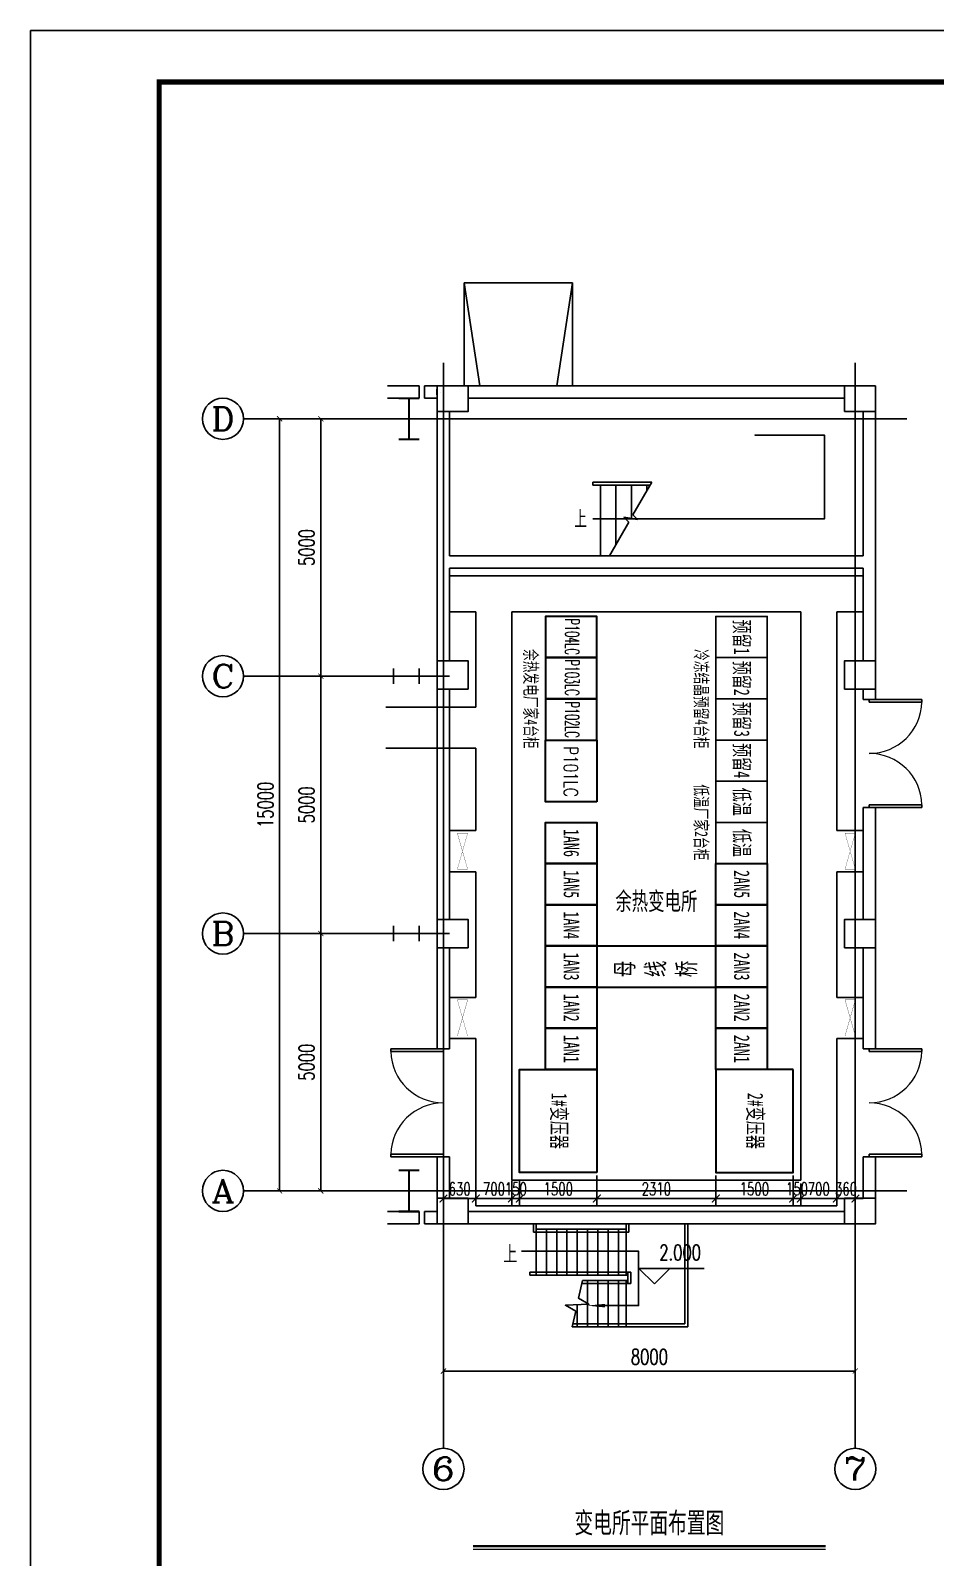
# Model space of a CAD drawing. Header units: millimetres. Extents: x -24326 to 675674, y 148048 to 606396.
# Drawn here: x 595974 to 613550, y 179384 to 209048 of the extents above; entities that cross this region are included whole.
import ezdxf
from ezdxf.enums import TextEntityAlignment as Align

# ---------------------------------------------------------------- set-up
doc = ezdxf.new("R2010")
doc.units = ezdxf.units.MM
doc.linetypes.add('常规', pattern=[20, 10, 0, 10])
for name, color, linetype in [('0-RED', 1, 'Continuous'), ('0-YELLOW', 2, 'Continuous'), ('AXIS', 3, 'Continuous'), ('AXIS_TEXT', 7, 'Continuous'), ('COLUMN', 9, 'Continuous'), ('DIM_ELEV', 3, 'Continuous'), ('DIM_SYMB', 3, 'Continuous'), ('DOOR_FIRE', 4, 'Continuous'), ('DOTE', 1, 'Continuous'), ('PUB_SYMB', 3, 'Continuous'), ('PUB_TEXT', 7, 'Continuous'), ('STAIR', 2, 'Continuous'), ('THIN', 7, 'Continuous'), ('WALL', 9, 'Continuous'), ('图框', 7, 'Continuous'), ('照明平面导线层', 3, 'Continuous'), ('照明平面设备层', 1, 'Continuous'), ('电辅助1', 7, 'Continuous'), ('高低压系统', 4, 'Continuous')]:
    doc.layers.add(name, color=color, linetype=linetype)
doc.layers.add('CAXA0层', color=7, linetype='Continuous', lineweight=25)
doc.layers.add('SW', color=8, linetype='Continuous', lineweight=20)
doc.styles.add('_TCH_AXIS', font='COMPLEX', dxfattribs={"bigfont": 'GBCBIG'})
doc.styles.add('_TCH_DIM', font='SIMPLEX', dxfattribs={"bigfont": 'GBCBIG'})
doc.styles.add('_TCH_DIM_T3', font='SIMPLEX', dxfattribs={"width": 0.705882, "bigfont": 'GBCBIG'})
doc.styles.add('BcDimText', font='txt.shx', dxfattribs={"width": 0.667, "height": 250, "bigfont": 'hztxt.shx'})
doc.styles.add('COMPLEX', font='COMPLEX', dxfattribs={"bigfont": 'AllInOneBig.shx'})
doc.styles.add('HZ-XJF', font='simplex.shx', dxfattribs={"width": 0.6, "height": 220, "bigfont": 'hz-xjf.shx'})
doc.styles.add('标准', font='NSimSun.ttf', dxfattribs={"width": 0.667})
doc.dimstyles.new('_TCH_ARCH&&100', dxfattribs={"dimtxt": 297.5, "dimasz": 100, "dimexe": 250, "dimexo": 300, "dimgap": 126.25, "dimtad": 1, "dimdec": 4, "dimzin": 0, "dimdsep": 46, "dimtxsty": '_TCH_DIM_T3', "dimblk": 'ARCHTICK', "dimcen": 0.09, "dimazin": 2, "dimtfac": 1, "dimtdec": 4, "dimtix": 1, "dimtmove": 2, "dimatfit": 3, "dimfxl": 1, "dimtolj": 1, "dimtzin": 0, "dimarcsym": 0})
doc.dimstyles.new('BC_DIMLFAC_Arch_100.0000_1.0000_1.0000_0_MM_0_1.5000', dxfattribs={"dimtxt": 250, "dimasz": 150, "dimexe": 125, "dimexo": 62.5, "dimgap": 62.5, "dimtad": 1, "dimdec": 4, "dimzin": 0, "dimdsep": 46, "dimtxsty": 'BcDimText', "dimblk": 'ARCHTICK', "dimcen": 250, "dimadec": 0, "dimazin": 0, "dimtfac": 1, "dimtdec": 4, "dimtix": 1, "dimtmove": 0, "dimatfit": 3, "dimfxl": 1, "dimtolj": 1, "dimtzin": 0, "dimarcsym": 0})

# ---------------------------------------------------------------- blocks, each defined once
blk = doc.blocks.new('_ARROW')
blk.add_solid([(0, 0), (-1, 0.1), (-1, -0.1)])
blk = doc.blocks.new('_AXISO')
blk.add_circle((0, 0), 0.5)
at = {"layer": 'AXIS_TEXT', "style": 'COMPLEX', "width": 1.041667}
blk.add_attdef('A', text='', height=0.56, dxfattribs=at).set_placement((-0.25, -0.28), (0.25, -0.28), align=Align.FIT)
blk = doc.blocks.new('_ArchTick')
at = {"color": 0, "linetype": 'ByBlock', "const_width": 0.15}
blk.add_lwpolyline([(-0.5, -0.5), (0.5, 0.5)], dxfattribs=at)
blk = doc.blocks.new('*D148')
at = {"layer": 'AXIS', "color": 0, "lineweight": -2}
for p, q in [((603811, 191505), (601361, 191505)), ((601611, 186505), (601611, 191505)), ((603811, 186505), (601361, 186505))]:
    blk.add_line(p, q, dxfattribs=at)
at = {"layer": 'Defpoints', "color": 0}
for p in [(601611, 191505), (604111, 191505), (604111, 186505)]:
    blk.add_point(p, dxfattribs=at)
at = {"layer": 'AXIS', "color": 0, "lineweight": -2, "xscale": 100, "yscale": 100, "zscale": 100}
for p, rotation in [((601611, 191505), 90), ((601611, 186505), 270)]:
    blk.add_blockref('_ArchTick', p, dxfattribs=dict(at, rotation=rotation))
at = {"layer": 'AXIS', "color": 7, "insert": (601336, 189005), "char_height": 297.5, "attachment_point": 5, "rotation": 90, "style": '_TCH_DIM_T3'}
blk.add_mtext('\\A1;5000', dxfattribs=at)
blk = doc.blocks.new('*D149')
at = {"layer": 'AXIS', "color": 0, "lineweight": -2}
for p, q in [((603811, 196505), (601361, 196505)), ((601611, 191505), (601611, 196505)), ((603811, 191505), (601361, 191505))]:
    blk.add_line(p, q, dxfattribs=at)
at = {"layer": 'Defpoints', "color": 0}
for p in [(601611, 196505), (604111, 196505), (604111, 191505)]:
    blk.add_point(p, dxfattribs=at)
at = {"layer": 'AXIS', "color": 0, "lineweight": -2, "xscale": 100, "yscale": 100, "zscale": 100}
for p, rotation in [((601611, 196505), 90), ((601611, 191505), 270)]:
    blk.add_blockref('_ArchTick', p, dxfattribs=dict(at, rotation=rotation))
at = {"layer": 'AXIS', "color": 7, "insert": (601336, 194005), "char_height": 297.5, "attachment_point": 5, "rotation": 90, "style": '_TCH_DIM_T3'}
blk.add_mtext('\\A1;5000', dxfattribs=at)
blk = doc.blocks.new('*D150')
at = {"layer": 'AXIS', "color": 0, "lineweight": -2}
for p, q in [((603811, 201505), (601361, 201505)), ((601611, 196505), (601611, 201505)), ((603811, 196505), (601361, 196505))]:
    blk.add_line(p, q, dxfattribs=at)
at = {"layer": 'Defpoints', "color": 0}
for p in [(601611, 201505), (604111, 201505), (604111, 196505)]:
    blk.add_point(p, dxfattribs=at)
at = {"layer": 'AXIS', "color": 0, "lineweight": -2, "xscale": 100, "yscale": 100, "zscale": 100}
for p, rotation in [((601611, 201505), 90), ((601611, 196505), 270)]:
    blk.add_blockref('_ArchTick', p, dxfattribs=dict(at, rotation=rotation))
at = {"layer": 'AXIS', "color": 7, "insert": (601336, 199005), "char_height": 297.5, "attachment_point": 5, "rotation": 90, "style": '_TCH_DIM_T3'}
blk.add_mtext('\\A1;5000', dxfattribs=at)
blk = doc.blocks.new('*D151')
at = {"layer": 'AXIS', "color": 0, "lineweight": -2}
for p, q in [((603811, 201505), (600561, 201505)), ((600811, 186505), (600811, 201505)), ((603811, 186505), (600561, 186505))]:
    blk.add_line(p, q, dxfattribs=at)
at = {"layer": 'Defpoints', "color": 0}
for p in [(600811, 201505), (604111, 201505), (604111, 186505)]:
    blk.add_point(p, dxfattribs=at)
at = {"layer": 'AXIS', "color": 0, "lineweight": -2, "xscale": 100, "yscale": 100, "zscale": 100}
for p, rotation in [((600811, 201505), 90), ((600811, 186505), 270)]:
    blk.add_blockref('_ArchTick', p, dxfattribs=dict(at, rotation=rotation))
at = {"layer": 'AXIS', "color": 7, "insert": (600536, 194005), "char_height": 297.5, "attachment_point": 5, "rotation": 90, "style": '_TCH_DIM_T3'}
blk.add_mtext('\\A1;15000', dxfattribs=at)
blk = doc.blocks.new('*D152')
at = {"layer": 'AXIS', "color": 0, "lineweight": -2}
for p, q in [((603994, 185205), (603994, 182755)), ((611994, 185205), (611994, 182755)), ((603994, 183005), (611994, 183005))]:
    blk.add_line(p, q, dxfattribs=at)
at = {"layer": 'Defpoints', "color": 0}
for p in [(603994, 185505), (611994, 185505), (611994, 183005)]:
    blk.add_point(p, dxfattribs=at)
at = {"layer": 'AXIS', "color": 0, "lineweight": -2, "xscale": 100, "yscale": 100, "zscale": 100, "rotation": 180}
blk.add_blockref('_ArchTick', (603994, 183005), dxfattribs=at)
at = {"layer": 'AXIS', "color": 0, "lineweight": -2, "xscale": 100, "yscale": 100, "zscale": 100}
blk.add_blockref('_ArchTick', (611994, 183005), dxfattribs=at)
at = {"layer": 'AXIS', "color": 7, "insert": (607994, 183280), "char_height": 297.5, "attachment_point": 5, "style": '_TCH_DIM_T3'}
blk.add_mtext('\\A1;8000', dxfattribs=at)
blk = doc.blocks.new('_FZHK')
blk.add_lwpolyline([(-0.5, -0.5), (0.5, -0.5), (0.5, 0.5), (-0.5, 0.5)], close=True)
blk = doc.blocks.new('$DorLib2D$00000002')
for p, q in [((-0.5, 0), (-0.5, 0.4875)), ((-0.475, 0.4875), (-0.5, 0.4875)), ((-0.475, 0), (-0.475, 0.4875)), ((0.475, 0), (0.475, 0.4875)), ((0.475, 0.4875), (0.5, 0.4875)), ((0.5, 0), (0.5, 0.4875)), ((-0.5, 0), (-0.475, 0)), ((0.5, 0), (0.475, 0))]:
    blk.add_line(p, q)
at = {"lineweight": 13}
for centre, start, end in [((-0.4875, 0), 0, 88.53072), ((0.4875, 0), 91.46928, 180)]:
    blk.add_arc(centre, 0.4875, start, end, dxfattribs=at)
blk = doc.blocks.new('*D139')
at = {"color": 0, "lineweight": -2}
for p, q in [((611634, 186717), (611634, 186232)), ((611994, 186717), (611994, 186232)), ((611634, 186357), (611484, 186357)), ((611994, 186357), (611634, 186357)), ((611994, 186357), (612144, 186357))]:
    blk.add_line(p, q, dxfattribs=at)
at = {"layer": 'Defpoints', "color": 0}
for p in [(611634, 186780), (611994, 186780), (611634, 186357)]:
    blk.add_point(p, dxfattribs=at)
at = {"color": 0, "lineweight": -2, "xscale": 150, "yscale": 150, "zscale": 150}
blk.add_blockref('_ArchTick', (611634, 186357), dxfattribs=at)
at = {"color": 0, "lineweight": -2, "xscale": 150, "yscale": 150, "zscale": 150, "rotation": 180}
blk.add_blockref('_ArchTick', (611994, 186357), dxfattribs=at)
at = {"color": 0, "insert": (611814, 186544), "char_height": 250, "attachment_point": 5, "style": 'BcDimText'}
blk.add_mtext('\\A1;360', dxfattribs=at)
blk = doc.blocks.new('*D140')
at = {"color": 0, "lineweight": -2}
for p, q in [((610934, 186652), (610934, 186232)), ((611634, 186717), (611634, 186232)), ((611634, 186357), (610934, 186357))]:
    blk.add_line(p, q, dxfattribs=at)
at = {"layer": 'Defpoints', "color": 0}
for p in [(610934, 186715), (611634, 186780), (610934, 186357)]:
    blk.add_point(p, dxfattribs=at)
at = {"color": 0, "lineweight": -2, "xscale": 150, "yscale": 150, "zscale": 150, "rotation": 180}
blk.add_blockref('_ArchTick', (610934, 186357), dxfattribs=at)
at = {"color": 0, "lineweight": -2, "xscale": 150, "yscale": 150, "zscale": 150}
blk.add_blockref('_ArchTick', (611634, 186357), dxfattribs=at)
at = {"color": 0, "insert": (611284, 186544), "char_height": 250, "attachment_point": 5, "style": 'BcDimText'}
blk.add_mtext('\\A1;700', dxfattribs=at)
blk = doc.blocks.new('*D141')
at = {"color": 0, "lineweight": -2}
for p, q in [((610784, 186802), (610784, 186232)), ((610934, 186652), (610934, 186232)), ((610784, 186357), (610634, 186357)), ((610934, 186357), (610784, 186357)), ((610934, 186357), (611084, 186357))]:
    blk.add_line(p, q, dxfattribs=at)
at = {"layer": 'Defpoints', "color": 0}
for p in [(610784, 186865), (610934, 186715), (610784, 186357)]:
    blk.add_point(p, dxfattribs=at)
at = {"color": 0, "lineweight": -2, "xscale": 150, "yscale": 150, "zscale": 150}
blk.add_blockref('_ArchTick', (610784, 186357), dxfattribs=at)
at = {"color": 0, "lineweight": -2, "xscale": 150, "yscale": 150, "zscale": 150, "rotation": 180}
blk.add_blockref('_ArchTick', (610934, 186357), dxfattribs=at)
at = {"color": 0, "insert": (610859, 186544), "char_height": 250, "attachment_point": 5, "style": 'BcDimText'}
blk.add_mtext('\\A1;150', dxfattribs=at)
blk = doc.blocks.new('*D142')
at = {"color": 0, "lineweight": -2}
for p, q in [((609284, 186802), (609284, 186232)), ((610784, 186802), (610784, 186232)), ((610784, 186357), (609284, 186357))]:
    blk.add_line(p, q, dxfattribs=at)
at = {"layer": 'Defpoints', "color": 0}
for p in [(609284, 186865), (610784, 186865), (609284, 186357)]:
    blk.add_point(p, dxfattribs=at)
at = {"color": 0, "lineweight": -2, "xscale": 150, "yscale": 150, "zscale": 150, "rotation": 180}
blk.add_blockref('_ArchTick', (609284, 186357), dxfattribs=at)
at = {"color": 0, "lineweight": -2, "xscale": 150, "yscale": 150, "zscale": 150}
blk.add_blockref('_ArchTick', (610784, 186357), dxfattribs=at)
at = {"color": 0, "insert": (610034, 186544), "char_height": 250, "attachment_point": 5, "style": 'BcDimText'}
blk.add_mtext('\\A1;1500', dxfattribs=at)
blk = doc.blocks.new('*D143')
at = {"color": 0, "lineweight": -2}
for p, q in [((606974, 186802), (606974, 186232)), ((609284, 186802), (609284, 186232)), ((609284, 186357), (606974, 186357))]:
    blk.add_line(p, q, dxfattribs=at)
at = {"layer": 'Defpoints', "color": 0}
for p in [(606974, 186865), (609284, 186865), (606974, 186357)]:
    blk.add_point(p, dxfattribs=at)
at = {"color": 0, "lineweight": -2, "xscale": 150, "yscale": 150, "zscale": 150, "rotation": 180}
blk.add_blockref('_ArchTick', (606974, 186357), dxfattribs=at)
at = {"color": 0, "lineweight": -2, "xscale": 150, "yscale": 150, "zscale": 150}
blk.add_blockref('_ArchTick', (609284, 186357), dxfattribs=at)
at = {"color": 0, "insert": (608129, 186544), "char_height": 250, "attachment_point": 5, "style": 'BcDimText'}
blk.add_mtext('\\A1;2310', dxfattribs=at)
blk = doc.blocks.new('*D144')
at = {"color": 0, "lineweight": -2}
for p, q in [((605474, 186702), (605474, 186232)), ((606974, 186802), (606974, 186232)), ((606974, 186357), (605474, 186357))]:
    blk.add_line(p, q, dxfattribs=at)
at = {"layer": 'Defpoints', "color": 0}
for p in [(605474, 186765), (606974, 186865), (605474, 186357)]:
    blk.add_point(p, dxfattribs=at)
at = {"color": 0, "lineweight": -2, "xscale": 150, "yscale": 150, "zscale": 150, "rotation": 180}
blk.add_blockref('_ArchTick', (605474, 186357), dxfattribs=at)
at = {"color": 0, "lineweight": -2, "xscale": 150, "yscale": 150, "zscale": 150}
blk.add_blockref('_ArchTick', (606974, 186357), dxfattribs=at)
at = {"color": 0, "insert": (606224, 186544), "char_height": 250, "attachment_point": 5, "style": 'BcDimText'}
blk.add_mtext('\\A1;1500', dxfattribs=at)
blk = doc.blocks.new('*D145')
at = {"color": 0, "lineweight": -2}
for p, q in [((605324, 186702), (605324, 186232)), ((605474, 186702), (605474, 186232)), ((605324, 186357), (605174, 186357)), ((605474, 186357), (605324, 186357)), ((605474, 186357), (605624, 186357))]:
    blk.add_line(p, q, dxfattribs=at)
at = {"layer": 'Defpoints', "color": 0}
for p in [(605324, 186765), (605474, 186765), (605324, 186357)]:
    blk.add_point(p, dxfattribs=at)
at = {"color": 0, "lineweight": -2, "xscale": 150, "yscale": 150, "zscale": 150}
blk.add_blockref('_ArchTick', (605324, 186357), dxfattribs=at)
at = {"color": 0, "lineweight": -2, "xscale": 150, "yscale": 150, "zscale": 150, "rotation": 180}
blk.add_blockref('_ArchTick', (605474, 186357), dxfattribs=at)
at = {"color": 0, "insert": (605399, 186544), "char_height": 250, "attachment_point": 5, "style": 'BcDimText'}
blk.add_mtext('\\A1;150', dxfattribs=at)
blk = doc.blocks.new('*D146')
at = {"color": 0, "lineweight": -2}
for p, q in [((604624, 186792), (604624, 186232)), ((605324, 186702), (605324, 186232)), ((605324, 186357), (604624, 186357))]:
    blk.add_line(p, q, dxfattribs=at)
at = {"layer": 'Defpoints', "color": 0}
for p in [(604624, 186855), (605324, 186765), (604624, 186357)]:
    blk.add_point(p, dxfattribs=at)
at = {"color": 0, "lineweight": -2, "xscale": 150, "yscale": 150, "zscale": 150, "rotation": 180}
blk.add_blockref('_ArchTick', (604624, 186357), dxfattribs=at)
at = {"color": 0, "lineweight": -2, "xscale": 150, "yscale": 150, "zscale": 150}
blk.add_blockref('_ArchTick', (605324, 186357), dxfattribs=at)
at = {"color": 0, "insert": (604974, 186544), "char_height": 250, "attachment_point": 5, "style": 'BcDimText'}
blk.add_mtext('\\A1;700', dxfattribs=at)
blk = doc.blocks.new('*D147')
at = {"color": 0, "lineweight": -2}
for p, q in [((603994, 186792), (603994, 186232)), ((604624, 186792), (604624, 186232)), ((604624, 186357), (603994, 186357))]:
    blk.add_line(p, q, dxfattribs=at)
at = {"layer": 'Defpoints', "color": 0}
for p in [(603994, 186855), (604624, 186855), (603994, 186357)]:
    blk.add_point(p, dxfattribs=at)
at = {"color": 0, "lineweight": -2, "xscale": 150, "yscale": 150, "zscale": 150, "rotation": 180}
blk.add_blockref('_ArchTick', (603994, 186357), dxfattribs=at)
at = {"color": 0, "lineweight": -2, "xscale": 150, "yscale": 150, "zscale": 150}
blk.add_blockref('_ArchTick', (604624, 186357), dxfattribs=at)
at = {"color": 0, "insert": (604309, 186544), "char_height": 250, "attachment_point": 5, "style": 'BcDimText'}
blk.add_mtext('\\A1;630', dxfattribs=at)

msp = doc.modelspace()

# ---------------------------------------------------------------- linework, layer by layer
at = {"lineweight": 30}
for p, q in [((606973.71817, 191264.82495), (609283.70431, 191264.82495)), ((606973.71817, 190464.82495), (609283.70431, 190464.82495))]:
    msp.add_line(p, q, dxfattribs=at)
at = {"color": 6, "const_width": 40}
for points in [[(603123.71124, 201904.82495), (603523.71124, 201904.82495)], [(603323.71124, 201904.82495), (603323.71124, 201104.82495)], [(603123.71124, 201104.82495), (603523.71124, 201104.82495)], [(603123.71124, 186904.82495), (603523.71124, 186904.82495)], [(603323.71124, 186104.82495), (603323.71124, 186904.82495)], [(603123.71124, 186104.82495), (603523.71124, 186104.82495)]]:
    msp.add_lwpolyline(points, dxfattribs=at)
at = {"color": 0, "lineweight": 25}
for points in [[(609283.70431, 196864.82495), (609283.70431, 197664.82495), (610283.70431, 197664.82495), (610283.70431, 196864.82495)], [(609283.70431, 196064.82495), (609283.70431, 196864.82495), (610283.70431, 196864.82495), (610283.70431, 196064.82495)], [(609283.70431, 195264.82495), (609283.70431, 196064.82495), (610283.70431, 196064.82495), (610283.70431, 195264.82495)], [(609283.70431, 194464.82495), (609283.70431, 195264.82495), (610283.70431, 195264.82495), (610283.70431, 194464.82495)]]:
    msp.add_lwpolyline(points, close=True, dxfattribs=at)
at = {"color": 0, "lineweight": -3}
for points in [[(609283.70431, 193664.82495), (609283.70431, 194464.82495), (610283.70431, 194464.82495), (610283.70431, 193664.82495)], [(609283.70431, 192864.82495), (609283.70431, 193664.82495), (610283.70431, 193664.82495), (610283.70431, 192864.82495)]]:
    msp.add_lwpolyline(points, close=True, dxfattribs=at)
at = {"color": 2, "lineweight": 30}
for points in [[(605973.71817, 192864.82495), (605973.71817, 193664.82495), (606973.71817, 193664.82495), (606973.71817, 192864.82495)], [(605973.71817, 192064.82495), (605973.71817, 192864.82495), (606973.71817, 192864.82495), (606973.71817, 192064.82495)], [(609283.70431, 192064.82495), (609283.70431, 192864.82495), (610283.70431, 192864.82495), (610283.70431, 192064.82495)], [(605973.71817, 191264.82495), (605973.71817, 192064.82495), (606973.71817, 192064.82495), (606973.71817, 191264.82495)], [(609283.70431, 191264.82495), (609283.70431, 192064.82495), (610283.70431, 192064.82495), (610283.70431, 191264.82495)], [(605973.71817, 190464.82495), (605973.71817, 191264.82495), (606973.71817, 191264.82495), (606973.71817, 190464.82495)], [(609283.70431, 190464.82495), (609283.70431, 191264.82495), (610283.70431, 191264.82495), (610283.70431, 190464.82495)], [(605973.71817, 189664.82495), (605973.71817, 190464.82495), (606973.71817, 190464.82495), (606973.71817, 189664.82495)], [(609283.70431, 189664.82495), (609283.70431, 190464.82495), (610283.70431, 190464.82495), (610283.70431, 189664.82495)], [(605973.71817, 188864.82495), (605973.71817, 189664.82495), (606973.71817, 189664.82495), (606973.71817, 188864.82495)], [(609283.70431, 188864.82495), (609283.70431, 189664.82495), (610283.70431, 189664.82495), (610283.70431, 188864.82495)]]:
    msp.add_lwpolyline(points, close=True, dxfattribs=at)
at = {"layer": '0-RED', "color": 1, "lineweight": 30}
for points in [[(606973.71817, 196864.82495), (606973.71817, 197664.82495), (605973.71817, 197664.82495), (605973.71817, 196864.82495)], [(606973.71817, 196064.82495), (606973.71817, 196864.82495), (605973.71817, 196864.82495), (605973.71817, 196064.82495)], [(606973.71817, 195264.82495), (606973.71817, 196064.82495), (605973.71817, 196064.82495), (605973.71817, 195264.82495)]]:
    msp.add_lwpolyline(points, close=True, dxfattribs=at)
msp.add_lwpolyline([(606973.71817, 194064.82495), (605973.71817, 194064.82495), (605973.71817, 195264.82495), (606973.71817, 195264.82495), (606973.71817, 194064.82495)], dxfattribs=at)
at = {"layer": '0-YELLOW'}
for p, q in [((604113.71124, 195904.82495), (602873.71124, 195904.82495)), ((604113.71124, 195104.82495), (602873.71124, 195104.82495))]:
    msp.add_line(p, q, dxfattribs=at)
at = {"layer": '0-YELLOW', "color": 0}
for p, q in [((604623.71124, 195904.82495), (604113.71124, 195904.82495)), ((604623.71124, 195104.82495), (604113.71124, 195104.82495)), ((604623.71124, 193504.82495), (604113.71124, 193504.82495)), ((612143.71124, 193504.82495), (611633.71124, 193504.82495)), ((604623.71124, 192704.82495), (604113.71124, 192704.82495)), ((612143.71124, 192704.82495), (611633.71124, 192704.82495)), ((604623.71124, 190264.82495), (604113.71124, 190264.82495)), ((612143.71124, 190264.82495), (611633.71124, 190264.82495)), ((604623.71124, 189464.82495), (604113.71124, 189464.82495)), ((612143.71124, 189464.82495), (611633.71124, 189464.82495))]:
    msp.add_line(p, q, dxfattribs=at)
at = {"layer": '0-YELLOW', "color": 2, "const_width": 5}
for points in [[(604263.71124, 192754.82495), (604263.71124, 193454.82495), (604463.71124, 193454.82495), (604463.71124, 192754.82495), (604263.71124, 192754.82495), (604463.71124, 193454.82495), (604463.71124, 192754.82495), (604263.71124, 193454.82495)], [(611793.71124, 192754.82495), (611793.71124, 193454.82495), (611993.71124, 193454.82495), (611993.71124, 192754.82495), (611793.71124, 192754.82495), (611993.71124, 193454.82495), (611993.71124, 192754.82495), (611793.71124, 193454.82495)], [(604263.71124, 189514.82495), (604263.71124, 190214.82495), (604463.71124, 190214.82495), (604463.71124, 189514.82495), (604263.71124, 189514.82495), (604463.71124, 190214.82495), (604463.71124, 189514.82495), (604263.71124, 190214.82495)], [(611793.71124, 189514.82495), (611793.71124, 190214.82495), (611993.71124, 190214.82495), (611993.71124, 189514.82495), (611793.71124, 189514.82495), (611993.71124, 190214.82495), (611993.71124, 189514.82495), (611793.71124, 190214.82495)]]:
    msp.add_lwpolyline(points, dxfattribs=at)
at = {"layer": 'AXIS'}
for p, q in [((604111.45341, 201504.82495), (600111.45341, 201504.82495)), ((604111.45341, 196504.82495), (600111.45341, 196504.82495)), ((604111.45341, 191504.82495), (600111.45341, 191504.82495)), ((604111.45341, 186504.82495), (600111.45341, 186504.82495)), ((603993.71124, 185504.82495), (603993.71124, 181504.82495)), ((611993.71124, 185504.82495), (611993.71124, 181504.82495))]:
    msp.add_line(p, q, dxfattribs=at)
at = {"layer": 'CAXA0层', "color": 2, "linetype": 'Continuous', "lineweight": 40}
msp.add_line((611415.30277, 179604.34211), (604572.1197, 179604.34211), dxfattribs=at)
at = {"layer": 'CAXA0层', "color": 2, "linetype": 'Continuous', "lineweight": 0}
msp.add_line((611415.30277, 179538.85918), (604572.1197, 179538.85918), dxfattribs=at)
at = {"layer": 'DIM_ELEV'}
for p, q in [((608090.62848, 184700.60906), (607790.62848, 185000.60906)), ((607790.62848, 185000.60906), (609056.62848, 185000.60906)), ((608090.62848, 184700.60906), (608390.62848, 185000.60906))]:
    msp.add_line(p, q, dxfattribs=at)
at = {"layer": 'DIM_SYMB'}
msp.add_lwpolyline([(606893.71124, 199559.82495), (611393.71124, 199559.82495), (611393.71124, 201189.82495), (610043.71124, 201189.82495), (610343.71124, 201189.82495)], dxfattribs=at)
at = {"layer": 'DOTE'}
for p, q in [((603993.71124, 202594.82495), (603993.71124, 185504.82495)), ((611993.71124, 202594.82495), (611993.71124, 185504.82495)), ((612993.71124, 201504.82495), (602906.95974, 201504.82495)), ((612993.71124, 186504.82495), (602906.95974, 186504.82495))]:
    msp.add_line(p, q, dxfattribs=at)
at = {"layer": 'PUB_SYMB'}
msp.add_lwpolyline([(607096.29485, 184276.21723), (607782.6176, 184276.21723), (607782.6176, 185331.19579), (605510.0089, 185331.19579)], dxfattribs=at)
at = {"layer": 'STAIR'}
for p, q in [((606498.09599, 204144.82495), (604398.09599, 204144.82495)), ((604398.09599, 204144.82495), (604398.09599, 202144.82495)), ((604698.09599, 202144.82495), (604398.09599, 204144.82495)), ((606198.09599, 202144.82495), (606498.09599, 204144.82495)), ((606498.09599, 204144.82495), (606498.09599, 202144.82495)), ((606893.71124, 200274.82495), (608041.50205, 200274.82495)), ((606893.71124, 200274.82495), (606893.71124, 200214.82495)), ((607043.71124, 200274.82495), (608041.50205, 200274.82495)), ((607673.61534, 199637.62648), (608041.50205, 200274.82495)), ((606893.71124, 200214.82495), (608006.86104, 200214.82495)), ((607043.71124, 200214.82495), (607043.71124, 198844.82495)), ((607343.71124, 200214.82495), (607343.71124, 199066.2158)), ((607643.71124, 200214.82495), (607643.71124, 199569.12501)), ((607943.71124, 200214.82495), (607943.71124, 200105.44629)), ((607215.89117, 198844.82495), (607593.75604, 199499.30611)), ((607593.75604, 199499.30611), (607498.29662, 199594.76552)), ((607498.29662, 199594.76552), (607763.18289, 199548.05893)), ((607763.18289, 199548.05893), (607673.61534, 199637.62648)), ((607043.71124, 198844.82495), (607215.89117, 198844.82495)), ((605743.02567, 185704.82495), (605743.02567, 185864.82495)), ((605793.02567, 185704.82495), (605743.02567, 185704.82495)), ((605793.02567, 185864.82495), (605793.02567, 184864.82495)), ((605793.02567, 185764.82495), (607543.02567, 185764.82495)), ((605793.02567, 185704.82495), (607593.02567, 185704.82495)), ((605993.02567, 185764.82495), (605993.02567, 184864.82495)), ((606193.02567, 185764.82495), (606193.02567, 184864.82495)), ((606393.02567, 185764.82495), (606393.02567, 184864.82495)), ((606593.02567, 185764.82495), (606593.02567, 184864.82495)), ((606793.02567, 185764.82495), (606793.02567, 184864.82495)), ((606993.02567, 185764.82495), (606993.02567, 184864.82495)), ((607193.02567, 185764.82495), (607193.02567, 184864.82495)), ((607393.02567, 185764.82495), (607393.02567, 184864.82495)), ((607543.02567, 185864.82495), (607543.02567, 184864.82495)), ((607593.02567, 185864.82495), (607593.02567, 185704.82495)), ((608683.02567, 183924.82495), (608683.02567, 185864.82495)), ((608683.02567, 183924.82495), (608683.02567, 185864.82495)), ((608743.02567, 183864.82495), (608743.02567, 185864.82495)), ((608743.02567, 183864.82495), (608743.02567, 185864.82495)), ((605673.02567, 184864.82495), (605673.02567, 184924.82495)), ((605673.02567, 184924.82495), (607633.02567, 184924.82495)), ((607573.02567, 184864.82495), (605673.02567, 184864.82495)), ((605793.02567, 184924.82495), (605793.02567, 184864.82495)), ((607573.02567, 184924.82495), (607573.02567, 184864.82495)), ((607573.02567, 184924.82495), (607573.02567, 184864.82495)), ((607573.02567, 184864.82495), (607573.02567, 184764.82495)), ((607633.02567, 184924.82495), (607633.02567, 184704.82495)), ((607633.02567, 184704.82495), (606682.13172, 184704.82495)), ((607573.02567, 184764.82495), (606695.46506, 184764.82495)), ((606793.02567, 183864.82495), (606793.02567, 184764.82495)), ((606993.02567, 183864.82495), (606993.02567, 184764.82495)), ((607193.02567, 183864.82495), (607193.02567, 184764.82495)), ((607393.02567, 183864.82495), (607393.02567, 184764.82495)), ((607543.02567, 183864.82495), (607543.02567, 184764.82495)), ((607573.02567, 184704.82495), (607573.02567, 184764.82495)), ((607573.02567, 184704.82495), (607573.02567, 184764.82495)), ((606393.02567, 184264.74769), (606393.02567, 184283.72149)), ((606593.02567, 183864.82495), (606593.02567, 184293.2453)), ((608683.02567, 183924.82495), (606508.79839, 183924.82495)), ((608683.02567, 183924.82495), (606508.79839, 183924.82495)), ((608743.02567, 183864.82495), (606495.46506, 183864.82495)), ((608743.02567, 183864.82495), (606495.46506, 183864.82495))]:
    msp.add_line(p, q, dxfattribs=at)
at = {"layer": 'THIN'}
msp.add_lwpolyline([(606695.46506, 184764.82495), (606618.84534, 184420.03623), (606818.42136, 184303.97843), (606362.8674, 184282.28538), (606562.44342, 184166.22759), (606495.46506, 183864.82495)], dxfattribs=at)
at = {"layer": 'WALL', "color": 7}
for p, q in [((602906.95974, 202144.82495), (603523.71124, 202144.82495)), ((603523.71124, 202144.82495), (603523.71124, 201904.82495)), ((603623.71124, 202144.82495), (603873.71124, 202144.82495)), ((603623.71124, 202144.82495), (603623.71124, 201904.82495)), ((603873.71124, 202144.82495), (603862.64421, 202023.79546)), ((603862.64421, 202023.79546), (603873.71124, 201904.82495)), ((603873.71124, 202024.82495), (603873.71124, 202024.82495)), ((603933.71124, 202024.82495), (603933.71124, 202024.82495)), ((603993.71124, 202024.82495), (603993.71124, 202024.82495)), ((604473.71124, 202144.82495), (611783.71124, 202144.82495)), ((602906.95974, 201904.82495), (603523.71124, 201904.82495)), ((603623.71124, 201904.82495), (603873.71124, 201904.82495)), ((604473.71124, 201904.82495), (611783.71124, 201904.82495)), ((603873.71124, 201644.82495), (603873.71124, 198724.82495)), ((604113.71124, 201644.82495), (604113.71124, 198844.82495)), ((612143.71124, 201644.82495), (612143.71124, 198844.82495)), ((612383.71124, 201644.82495), (612383.71124, 198724.82495)), ((604113.71124, 198844.82495), (612143.71124, 198844.82495)), ((603873.71124, 198724.82495), (603873.71124, 196804.82495)), ((604113.71124, 198604.82495), (612143.71124, 198604.82495)), ((604113.71124, 198604.82495), (604113.71124, 196804.82495)), ((612143.71124, 198604.82495), (612143.71124, 196804.82495)), ((612383.71124, 198724.82495), (612383.71124, 196804.82495)), ((603873.71124, 196254.82495), (603873.71124, 191779.82495)), ((604113.71124, 196254.82495), (604113.71124, 191779.82495)), ((612143.71124, 196254.82495), (612143.71124, 196054.82495)), ((612383.71124, 196254.82495), (612383.71124, 196054.82495)), ((612143.71124, 196054.82495), (612383.71124, 196054.82495)), ((612143.71124, 193954.82495), (612143.71124, 191779.82495)), ((612383.71124, 193954.82495), (612143.71124, 193954.82495)), ((612383.71124, 193954.82495), (612383.71124, 191779.82495)), ((603873.71124, 191229.82495), (603873.71124, 189264.82495)), ((604113.71124, 191229.82495), (604113.71124, 189264.82495)), ((612143.71124, 191229.82495), (612143.71124, 189264.82495)), ((612383.71124, 191229.82495), (612383.71124, 189264.82495)), ((603873.71124, 189264.82495), (604113.71124, 189264.82495)), ((612143.71124, 189264.82495), (612383.71124, 189264.82495)), ((603873.71124, 187164.82495), (603873.71124, 186364.82495)), ((604113.71124, 187164.82495), (603873.71124, 187164.82495)), ((604113.71124, 187164.82495), (604113.71124, 186364.82495)), ((612143.71124, 187164.82495), (612143.71124, 186364.82495)), ((612383.71124, 187164.82495), (612143.71124, 187164.82495)), ((612383.71124, 187164.82495), (612383.71124, 186364.82495)), ((603523.71124, 186104.82495), (602906.95974, 186104.82495)), ((603523.71124, 185864.82495), (603523.71124, 186104.82495)), ((603873.71124, 186104.82495), (603623.71124, 186104.82495)), ((603623.71124, 185864.82495), (603623.71124, 186104.82495)), ((611783.71124, 186104.82495), (604473.71124, 186104.82495)), ((603523.71124, 185864.82495), (602906.95974, 185864.82495)), ((603873.71124, 185864.82495), (603623.71124, 185864.82495)), ((611783.71124, 185864.82495), (604473.71124, 185864.82495))]:
    msp.add_line(p, q, dxfattribs=at)
at = {"layer": 'WALL'}
for p, q in [((604113.71124, 198454.82495), (612143.71124, 198454.82495)), ((604113.71124, 197754.82495), (604623.71124, 197754.82495)), ((604623.71124, 197754.82495), (604623.71124, 195904.82495)), ((605323.71124, 197754.82495), (605323.71124, 186714.82495)), ((605323.71124, 197754.82495), (610933.71124, 197754.82495)), ((610933.71124, 197754.82495), (610933.71124, 186714.82495)), ((611633.71124, 197754.82495), (611633.71124, 193504.82495)), ((611633.71124, 197754.82495), (612143.71124, 197754.82495)), ((604623.71124, 195104.82495), (604623.71124, 193504.82495)), ((604623.71124, 192704.82495), (604623.71124, 190264.82495)), ((611633.71124, 192704.82495), (611633.71124, 190264.82495)), ((604623.71124, 189464.82495), (604623.71124, 186214.82495)), ((611633.71124, 189464.82495), (611633.71124, 186214.82495)), ((605323.71124, 186714.82495), (610933.71124, 186714.82495)), ((604623.71124, 186214.82495), (611633.71124, 186214.82495))]:
    msp.add_line(p, q, dxfattribs=at)
msp.add_lwpolyline([(604473.71124, 196254.82495), (604473.71124, 196804.82495), (603873.71124, 196804.82495), (603873.71124, 196254.82495)], close=True, dxfattribs=at)
at = {"layer": 'WALL', "color": 6, "const_width": 30}
for points in [[(603023.71124, 196354.82495), (603023.71124, 196654.82495)], [(603023.71124, 196504.82495), (603523.71124, 196504.82495)], [(603523.71124, 196354.82495), (603523.71124, 196654.82495)], [(603023.71124, 191354.82495), (603023.71124, 191654.82495)], [(603523.71124, 191354.82495), (603523.71124, 191654.82495)], [(603023.71124, 191504.82495), (603523.71124, 191504.82495)]]:
    msp.add_lwpolyline(points, dxfattribs=at)
at = {"layer": '图框', "linetype": 'Continuous', "lineweight": 100, "const_width": 100}
msp.add_lwpolyline([(598473.59742, 168047.80554), (654373.59742, 168047.80554), (654373.59742, 208047.80554), (598473.59742, 208047.80554)], close=True, dxfattribs=at)
at = {"layer": '照明平面导线层', "color": 2, "lineweight": 30}
for points in [[(606973.71817, 186864.82495), (605473.71817, 186864.82495), (605473.71817, 188864.82495), (606973.71817, 188864.82495)], [(610783.70431, 188864.82495), (609283.70431, 188864.82495), (609283.70431, 186864.82495), (610783.70431, 186864.82495)]]:
    msp.add_lwpolyline(points, close=True, dxfattribs=at)
at = {"layer": '照明平面设备层', "color": 0, "lineweight": -3, "ltscale": 100}
msp.add_lwpolyline([(595973.59742, 209047.80554), (655373.59742, 209047.80554), (655373.59742, 167047.80554), (595973.59742, 167047.80554)], close=True, dxfattribs=at)

# ---------------------------------------------------------------- block references
at = {"layer": 'AXIS'}
ref = msp.add_blockref('_AXISO', (599711.45341, 201504.82495), dxfattribs=dict(at, xscale=800, yscale=800, zscale=800))
ref.add_attrib('A', 'D', dxfattribs={"layer": 'AXIS_TEXT', "height": 452.54834, "style": '_TCH_AXIS', "width": 1.235294}).set_placement((599485.17924, 201278.55078), (599937.72758, 201278.55078), align=Align.FIT)
ref = msp.add_blockref('_AXISO', (599711.45341, 196504.82495), dxfattribs=dict(at, xscale=800, yscale=800, zscale=800))
ref.add_attrib('A', 'C', dxfattribs={"layer": 'AXIS_TEXT', "height": 452.54834, "style": '_TCH_AXIS', "width": 1.4}).set_placement((599485.17924, 196278.55078), (599937.72758, 196278.55078), align=Align.FIT)
ref = msp.add_blockref('_AXISO', (599711.45341, 191504.82495), dxfattribs=dict(at, xscale=800, yscale=800, zscale=800))
ref.add_attrib('A', 'B', dxfattribs={"layer": 'AXIS_TEXT', "height": 452.54834, "style": '_TCH_AXIS', "width": 1.235294}).set_placement((599485.17924, 191278.55078), (599937.72758, 191278.55078), align=Align.FIT)
ref = msp.add_blockref('_AXISO', (599711.45341, 186504.82495), dxfattribs=dict(at, xscale=800, yscale=800, zscale=800))
ref.add_attrib('A', 'A', dxfattribs={"layer": 'AXIS_TEXT', "height": 452.54834, "style": '_TCH_AXIS', "width": 1.166667}).set_placement((599485.17924, 186278.55078), (599937.72758, 186278.55078), align=Align.FIT)
ref = msp.add_blockref('_AXISO', (603993.71124, 181104.82495), dxfattribs=dict(at, xscale=800, yscale=800, zscale=800))
ref.add_attrib('A', '6', dxfattribs={"layer": 'AXIS_TEXT', "height": 452.54834, "style": '_TCH_AXIS', "width": 1.5}).set_placement((603767.43707, 180878.55078), (604219.98541, 180878.55078), align=Align.FIT)
ref = msp.add_blockref('_AXISO', (611993.71124, 181104.82495), dxfattribs=dict(at, xscale=800, yscale=800, zscale=800))
ref.add_attrib('A', '7', dxfattribs={"layer": 'AXIS_TEXT', "height": 452.54834, "style": '_TCH_AXIS', "width": 1.5}).set_placement((611767.43707, 180878.55078), (612219.98541, 180878.55078), align=Align.FIT)
at = {"layer": 'COLUMN', "color": 7, "true_color": 0xffffff, "xscale": 600}
for p, yscale, zscale in [((604173.71124, 201894.82495), 499.9999999961583, 499.9999999961583), ((612083.71124, 201894.82495), 499.9999999961583, 499.9999999961583), ((604173.71124, 196529.82495), 549.9999999939464, 549.9999999939464), ((612083.71124, 196529.82495), 549.9999999939464, 549.9999999939464), ((604173.71124, 191504.82495), 549.9999999939464, 549.9999999939464), ((612083.71124, 191504.82495), 549.9999999939464, 549.9999999939464), ((604173.71124, 186114.82495), 499.9999999960419, 499.9999999960419), ((612083.71124, 186114.82495), 499.9999999960419, 499.9999999960419)]:
    msp.add_blockref('_FZHK', p, dxfattribs=dict(at, yscale=yscale, zscale=zscale))
at = {"layer": 'DOOR_FIRE', "xscale": 2100, "yscale": 2100, "zscale": 240}
for p, rotation in [((612263.71124, 195004.82495), 270), ((603993.71124, 188214.82495), 90), ((612263.71124, 188214.82495), 270)]:
    msp.add_blockref('$DorLib2D$00000002', p, dxfattribs=dict(at, rotation=rotation))
at = {"layer": 'PUB_SYMB', "xscale": 350, "yscale": 350, "zscale": 350, "rotation": 180}
msp.add_blockref('_ARROW', (606784.53725, 184276.21723), dxfattribs=at)

# ---------------------------------------------------------------- texts
at = {"layer": '0-YELLOW', "lineweight": -3, "style": 'HZ-XJF'}
for s, width, p in [('P104LC', 0.5, (606357.70331, 197269.67529)), ('P103LC', 0.5, (606357.70331, 196476.87342)), ('P102LC', 0.5, (606357.70331, 195658.06335)), ('P101LC', 0.7, (606329.47451, 194650.74752))]:
    msp.add_text(s, height=275, rotation=270, dxfattribs=dict(at, width=width)).set_placement(p, align=Align.CENTER)
at = {"layer": '0-YELLOW', "color": 5, "lineweight": -3, "style": '标准', "width": 0.667}
for s, p in [('余热发电厂家4台柜', (605566.9377, 196064.82495)), ('冷冻结晶预留4台柜', (608876.92384, 196064.82495)), ('低温厂家2台柜', (608876.92384, 193664.82495))]:
    msp.add_text(s, height=250, rotation=270, dxfattribs=at).set_placement(p, align=Align.CENTER)
at = {"layer": 'DIM_ELEV', "color": 7, "style": '_TCH_DIM', "width": 0.705882}
msp.add_text('2.000', height=297.5, dxfattribs=at).set_placement((608186.62848, 185158.10906))
at = {"layer": 'DIM_SYMB', "color": 7, "style": '_TCH_DIM'}
msp.add_text('上', height=337.58865, dxfattribs=at).set_placement((606535.0506, 199384.82495))
at = {"layer": 'PUB_TEXT', "style": '标准', "width": 0.667}
for s, height, p in [('余热变电所', 350, (608128.71124, 191961.24204)), ('上', 300, (605290.42856, 185134.12461))]:
    msp.add_text(s, height=height, dxfattribs=at).set_placement(p, align=Align.CENTER)
at = {"layer": 'SW', "color": 7, "linetype": 'Continuous', "lineweight": 25, "style": '标准', "width": 0.667}
for s, p in [('母', (607686.70022, 190817.29397)), ('线', (608286.70022, 190817.29397)), ('桥', (608886.70022, 190817.29397))]:
    msp.add_text(s, height=350, rotation=90, dxfattribs=at).set_placement(p, align=Align.CENTER)
at = {"layer": 'SW', "color": 2, "linetype": 'Continuous', "lineweight": 25, "style": '标准', "width": 0.667}
msp.add_text('变电所平面布置图', height=400, dxfattribs=at).set_placement((607993.71124, 179859.35614), align=Align.CENTER)
at = {"layer": '电辅助1', "color": 0, "linetype": '常规', "lineweight": 25, "style": '标准', "width": 0.667}
for s, p in [('1#变压器', (606093.6327, 187864.82495)), ('2#变压器', (609903.61884, 187864.82495))]:
    msp.add_text(s, height=300, rotation=270, dxfattribs=at).set_placement(p, align=Align.CENTER)
at = {"layer": '高低压系统', "color": 0, "lineweight": -3, "style": '标准', "width": 0.667}
for s, p in [('预留1', (609640.51995, 197264.82495)), ('预留2', (609640.51995, 196464.82495)), ('预留3', (609640.51995, 195664.82495)), ('预留4', (609640.51995, 194864.82495)), ('低温', (609640.51995, 194064.82495)), ('1AN6', (606330.53381, 193264.82495)), ('低温', (609640.51995, 193264.82495)), ('1AN5', (606330.53381, 192464.82495)), ('2AN5', (609640.51995, 192464.82495)), ('1AN4', (606330.53381, 191664.82495)), ('2AN4', (609640.51995, 191664.82495)), ('1AN3', (606330.53381, 190864.82495)), ('2AN3', (609640.51995, 190864.82495)), ('1AN2', (606330.53381, 190064.82495)), ('2AN2', (609640.51995, 190064.82495)), ('1AN1', (606330.53381, 189264.82495)), ('2AN1', (609640.51995, 189264.82495))]:
    msp.add_text(s, height=300, rotation=270, dxfattribs=at).set_placement(p, align=Align.CENTER)

# ---------------------------------------------------------------- dimensions: what is measured, and where the dimension line sits
at = {"color": 3}
for base, p1, p2, picture, middle in [((603993.71124, 186356.93158), (604623.71124, 186854.81286), (603993.71124, 186854.81286), '*D147', (604308.71124, 186544.43158)), ((604623.71124, 186356.93158), (605323.71124, 186764.82495), (604623.71124, 186854.81286), '*D146', (604973.71124, 186544.43158)), ((605323.71124, 186356.93158), (605473.71817, 186764.82495), (605323.71124, 186764.82495), '*D145', (605398.7147, 186544.43158)), ((605473.71817, 186356.93158), (606973.71817, 186864.82495), (605473.71817, 186764.82495), '*D144', (606223.71817, 186544.43158)), ((606973.71817, 186356.93158), (609283.70431, 186864.82495), (606973.71817, 186864.82495), '*D143', (608128.71124, 186544.43158)), ((609283.70431, 186356.93158), (610783.70431, 186864.82495), (609283.70431, 186864.82495), '*D142', (610033.70431, 186544.43158)), ((610783.70431, 186356.93158), (610933.71124, 186714.82495), (610783.70431, 186864.82495), '*D141', (610858.70777, 186544.43158)), ((610933.71124, 186356.93158), (611633.71124, 186779.76536), (610933.71124, 186714.82495), '*D140', (611283.71124, 186544.43158)), ((611633.71124, 186356.93158), (611993.71124, 186779.76536), (611633.71124, 186779.76536), '*D139', (611813.71124, 186544.43158))]:
    dim = msp.add_linear_dim(base=base, p1=p1, p2=p2, dimstyle='BC_DIMLFAC_Arch_100.0000_1.0000_1.0000_0_MM_0_1.5000', dxfattribs=at)
    dim.commit()
    dim.dimension.update_dxf_attribs({"geometry": picture, "text_midpoint": middle})
at = {"layer": 'AXIS'}
for p1, p2, distance, picture, middle in [((604111.45341, 186504.82495), (604111.45341, 201504.82495), 3300, '*D151', (600536.45341, 194004.82495)), ((604111.45341, 196504.82495), (604111.45341, 201504.82495), 2500, '*D150', (601336.45341, 199004.82495)), ((604111.45341, 191504.82495), (604111.45341, 196504.82495), 2500, '*D149', (601336.45341, 194004.82495)), ((604111.45341, 186504.82495), (604111.45341, 191504.82495), 2500, '*D148', (601336.45341, 189004.82495)), ((603993.71124, 185504.82495), (611993.71124, 185504.82495), -2500, '*D152', (607993.71124, 183279.82495))]:
    dim = msp.add_aligned_dim(p1=p1, p2=p2, distance=distance, dimstyle='_TCH_ARCH&&100', dxfattribs=at)
    dim.commit()
    dim.dimension.update_dxf_attribs({"geometry": picture, "text_midpoint": middle})

doc.saveas('drawing.dxf')
